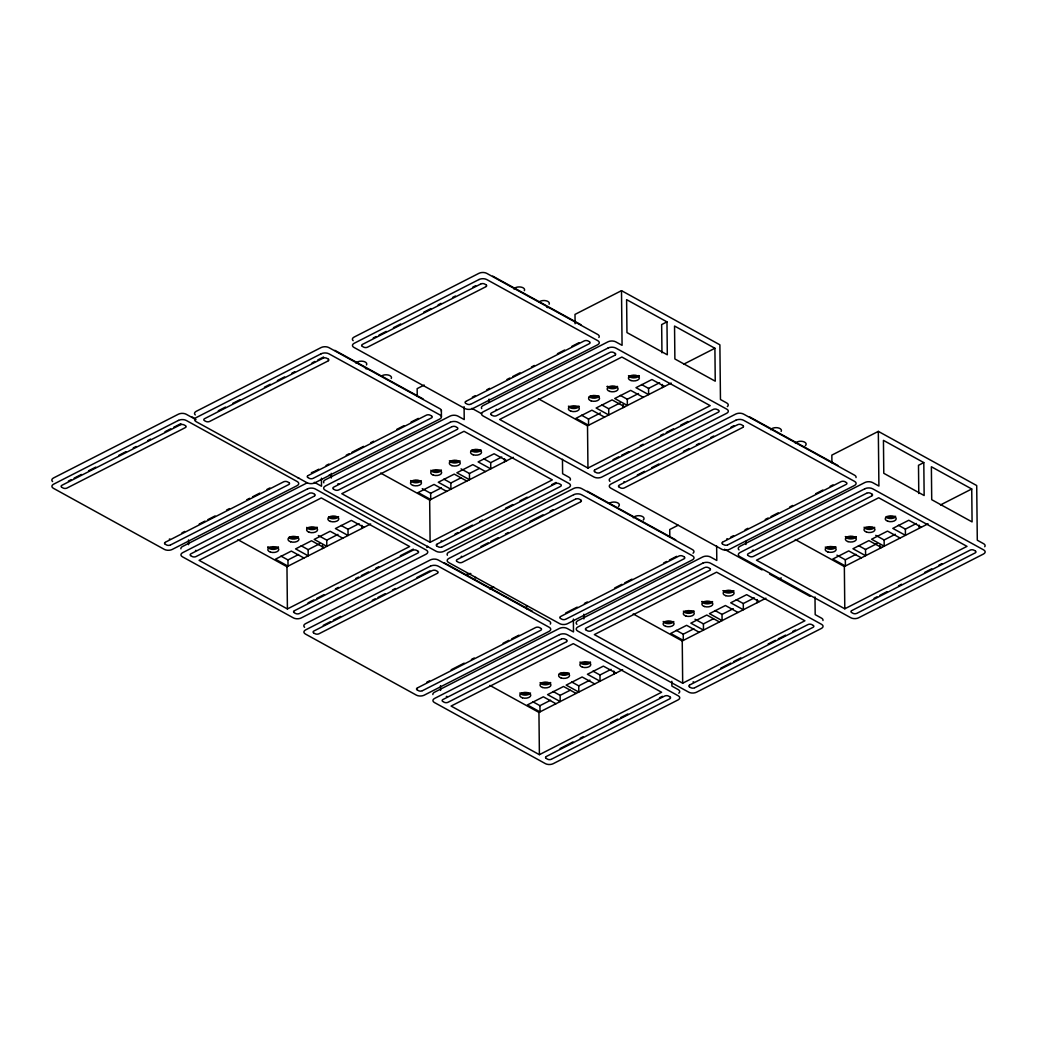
<?xml version="1.0" encoding="UTF-8"?>
<svg xmlns="http://www.w3.org/2000/svg" width="1037" height="1037" viewBox="0 0 1037 1037"><rect width="100%" height="100%" fill="white"/><g stroke="black" fill="none" stroke-linecap="round" stroke-linejoin="round"><path stroke-width="1.5" d="M68.39 481.09L71.281 479.625M74.158 478.148L81.366 474.466M88.573 470.785L95.793 467.104M118.853 455.321L126.06 451.639M133.267 447.958L136.158 446.48M147.695 440.595L150.572 439.118M164.987 431.755L170.755 428.812M173.646 427.335L180.853 423.653M180.192 424.885L61.974 485.264A2.748 1.452 -0.6 0 0 61.507 487.066M185.234 427.659L67.016 488.038A2.748 1.452 -0.6 0 1 63.127 488.025L61.87 487.325M218.301 410.769L225.509 407.087M232.716 403.406L239.936 399.725M264.435 387.203L270.203 384.26M277.41 380.579L284.631 376.898M291.838 373.216L294.715 371.739M312.02 362.911L314.898 361.433M317.789 359.956L323.557 357.013M322.896 358.245L204.678 418.624A2.748 1.452 -0.6 0 0 204.198 420.426M327.938 361.019L209.72 421.398A2.748 1.452 -0.6 0 1 205.832 421.385L204.574 420.685M373.268 337.997L376.159 336.532M379.036 335.055L386.244 331.373M393.451 327.692L400.658 324.011M423.731 312.228L430.938 308.546M438.145 304.865L441.036 303.387M452.56 297.502L455.45 296.025M472.755 287.184L475.633 285.719M480.74 283.995L362.522 344.375A2.748 1.452 -0.6 0 0 362.056 346.189M485.796 286.769L367.565 347.162A2.748 1.452 -0.6 0 1 363.689 347.136L362.419 346.436M424.198 385.051L417.159 388.642L417.237 396.406M727.352 406.582A5.496 2.917 -0.6 0 0 726.756 402.978L720.456 399.504L719.885 344.815L621.5 290.658L575.004 314.405L575.107 323.725M181.916 532.888L184.793 531.411M199.221 524.048L204.989 521.105M207.867 519.628L215.074 515.946M226.61 510.061L229.488 508.584M246.793 499.743L249.684 498.278M252.561 496.801L259.768 493.119M266.976 489.438L269.866 487.96M165.401 542.208L283.62 481.829A2.748 1.452 -0.6 0 1 287.508 481.855L288.766 482.542M170.444 544.995L288.675 484.603A2.748 1.452 -0.6 0 0 289.142 482.801M313.083 472.133L318.852 469.191M326.059 465.509L328.949 464.032M346.241 455.204L349.132 453.726M352.01 452.249L363.546 446.364M370.753 442.682L373.631 441.205M396.704 429.422L403.911 425.74M411.119 422.059L418.326 418.378M308.106 475.568L426.324 415.189A2.748 1.452 -0.6 0 1 430.212 415.215L431.47 415.902M313.148 478.355L431.366 417.963A2.748 1.452 -0.6 0 0 431.846 416.161M472.379 397.158L475.257 395.68M486.794 389.795L489.671 388.318M506.976 379.477L509.854 378.012M512.745 376.535L519.952 372.853M531.488 366.968L534.366 365.491M557.439 353.708L564.646 350.026M571.854 346.345L579.061 342.664M465.95 401.332L584.181 340.94A2.748 1.452 -0.6 0 1 588.057 340.966L589.327 341.666M307.445 482.698L182.577 546.473A5.496 2.917 -0.6 0 0 180.892 548.845M470.992 404.106L589.223 343.727A2.748 1.452 -0.6 0 0 589.69 341.925M309.233 493.379L191.015 553.771A2.748 1.452 -0.6 0 0 190.536 555.573M314.276 496.166L196.058 556.545A2.748 1.452 -0.6 0 1 192.169 556.519L190.912 555.832M451.938 426.751L333.707 487.131A2.748 1.452 -0.6 0 0 333.24 488.933M666.972 321.872L626.607 299.641L626.957 332.579L667.309 354.797L666.972 321.872L661.658 324.581L661.956 352.813M456.98 429.525L338.762 489.905A2.748 1.452 -0.6 0 1 334.873 489.879L333.616 489.192M609.782 352.502L491.564 412.882A2.748 1.452 -0.6 0 0 491.084 414.683M614.824 355.276L496.606 415.656A2.748 1.452 -0.6 0 1 492.718 415.643L491.46 414.943M280.949 556.091L287.962 559.941L298.578 554.523M301.145 545.773L308.145 549.636L319.629 543.764M318.333 535.507L326.746 540.134L337.958 534.405M340.992 525.422L348.004 529.272L359.048 523.633M237.914 539.694L286.964 566.708L370.65 523.957M422.253 488.673L430.653 493.301L441.282 487.883M443.849 479.133L450.849 482.996L460.895 477.863M461.037 468.867L469.45 473.494L479.25 468.491M483.696 458.782L490.695 462.645L501.752 456.993M683.668 364.207L714.908 348.263L715.245 381.188L674.88 358.971L674.543 326.033L714.908 348.263M380.605 473.053L429.668 500.067L513.341 457.317M581.498 415.202L588.51 419.065L600.462 412.959M601.693 404.884L608.693 408.747L620.178 402.887M620.295 395.395L627.294 399.245L638.507 393.529M641.54 384.533L648.553 388.395L659.597 382.744M538.462 398.804L587.512 425.818L671.198 383.068M287.405 608.952L409.615 546.538L321.314 497.929L199.104 560.343L287.405 608.952L286.964 566.708M308.067 602.86L313.835 599.917M316.726 598.44L323.933 594.758M335.469 588.873L338.347 587.396M355.652 578.555L358.53 577.09M361.42 575.613L368.628 571.931M375.835 568.25L378.712 566.772M400.347 555.728L413.322 549.104M294.443 610.715L412.661 550.336A2.748 1.452 -0.6 0 1 416.55 550.349L417.807 551.049M430.109 542.312L552.306 479.898L464.019 431.288L341.808 493.703L430.109 542.312L429.668 500.067M299.486 613.489L417.704 553.11A2.748 1.452 -0.6 0 0 418.183 551.308M455.1 534.016L457.978 532.538M460.869 531.061L472.405 525.176M479.612 521.494L482.49 520.017M505.563 508.234L512.771 504.552M519.978 500.871L527.185 497.19M551.697 484.668L556.013 482.464M437.147 544.075L555.365 483.696A2.748 1.452 -0.6 0 1 559.254 483.722L560.511 484.409M587.953 468.076L710.164 405.648L621.863 357.039L499.665 419.454L587.953 468.076L587.512 425.818M442.19 546.849L560.408 486.47A2.748 1.452 -0.6 0 0 560.887 484.668M612.945 459.767L618.713 456.824M621.604 455.347L628.811 451.665M640.335 445.78L643.225 444.303M660.53 435.462L663.408 433.997M666.285 432.52L673.506 428.838M680.713 425.157L687.92 421.476M594.992 469.826L713.21 409.446A2.748 1.452 -0.6 0 1 717.098 409.472L718.356 410.159M600.034 472.613L718.265 412.22A2.748 1.452 -0.6 0 0 718.732 410.419M323.259 625.35L330.479 621.656M333.357 620.191L340.564 616.509M372.283 600.306L375.161 598.829M378.051 597.364L385.258 593.683M392.466 590.001L395.356 588.523M416.978 577.479L429.953 570.856M432.183 570.609L313.965 630.989A2.748 1.452 -0.6 0 0 313.485 632.79M480.974 546.512L488.181 542.831M491.071 541.353L498.278 537.672M505.486 533.99L508.363 532.512M529.998 521.468L542.973 514.845M550.18 511.163L553.058 509.685M575.47 499.134L457.252 559.513A2.748 1.452 -0.6 0 0 456.786 561.315M437.225 573.383L319.007 633.763A2.748 1.452 -0.6 0 1 315.118 633.737L313.861 633.05M580.513 501.908L462.295 562.3A2.748 1.452 -0.6 0 1 458.406 562.274L457.148 561.574M637.314 475.037L644.521 471.355M651.729 467.674L658.936 463.993M683.448 451.471L689.216 448.528M696.423 444.847L699.301 443.382M710.838 437.484L713.728 436.02M731.02 427.179L733.911 425.701M737.579 424.716L619.361 485.109A2.748 1.452 -0.6 0 0 618.882 486.91M742.622 427.503L624.404 487.883A2.748 1.452 -0.6 0 1 620.515 487.857L619.258 487.17M678.185 525.215L669.733 529.531L669.811 537.309M984.748 546.732A5.496 2.917 -0.6 0 0 983.594 543.699L977.295 540.225L976.711 485.549L878.326 431.379L831.843 455.126L831.92 462.891M426.7 682.294L429.577 680.816M451.199 669.772L464.174 663.149M471.394 659.467L474.272 657.989M503.101 643.264L508.869 640.322M511.76 638.844L518.967 635.162M417.392 687.933L535.61 627.554A2.748 1.452 -0.6 0 1 539.499 627.579L540.757 628.266M565.658 613.023L577.194 607.138M584.401 603.456L587.292 601.978M614.682 587.992L621.889 584.311M624.767 582.833L631.987 579.152M663.693 562.961L666.584 561.484M669.461 560.006L676.668 556.325M560.68 616.471L678.898 556.078A2.748 1.452 -0.6 0 1 682.787 556.104L684.044 556.804M422.435 690.707L540.653 630.327A2.748 1.452 -0.6 0 0 541.133 628.526M565.722 619.245L683.953 558.865A2.748 1.452 -0.6 0 0 684.42 557.063M730.644 537.14L733.535 535.675M745.072 529.777L747.949 528.3M765.254 519.472L768.132 517.994M771.022 516.53L778.23 512.848M789.766 506.95L792.644 505.473M815.717 493.69L822.924 490.008M830.131 486.327L833.009 484.862M722.789 542.053L841.007 481.674A2.748 1.452 -0.6 0 1 844.896 481.686L846.153 482.386M727.831 544.827L846.049 484.448A2.748 1.452 -0.6 0 0 846.529 482.646M561.224 639.103L442.993 699.495A2.748 1.452 -0.6 0 0 442.527 701.297M704.512 567.641L586.294 628.02A2.748 1.452 -0.6 0 0 585.814 629.822M566.267 641.89L448.049 702.269A2.748 1.452 -0.6 0 1 444.16 702.243L442.903 701.556M709.554 570.415L591.336 630.794A2.748 1.452 -0.6 0 1 587.448 630.781L586.19 630.081M923.798 462.593L883.446 440.362L883.783 473.3L924.148 495.517L923.798 462.593L918.497 465.302L918.782 493.534M866.621 493.223L748.39 553.602A2.748 1.452 -0.6 0 0 747.923 555.404M871.663 495.997L753.445 556.389A2.748 1.452 -0.6 0 1 749.557 556.363L748.299 555.663M778.385 579.346L781.224 577.894M532.94 701.816L539.94 705.666L550.569 700.247M553.123 691.498L560.136 695.36L570.181 690.227M571.724 681.996L578.737 685.859L589.936 680.129M592.983 671.146L599.982 674.996L611.039 669.358M676.228 630.34L683.24 634.203L693.857 628.772M695.023 619.258L703.423 623.885L713.469 618.752M715.011 610.534L722.024 614.384L733.237 608.667M736.27 599.671L743.283 603.534L754.327 597.882M940.494 504.941L971.734 488.984L972.084 521.909L931.719 499.691L931.369 466.754L971.734 488.984M489.892 685.418L538.942 712.419L622.628 669.682M633.192 613.943L682.242 640.957L765.928 598.206M836.937 555.158L845.336 559.786L855.966 554.354M858.519 545.618L865.532 549.467L877.004 543.608M875.721 535.338L884.133 539.979L895.333 534.249M898.379 525.253L905.379 529.116L916.436 523.478M795.288 539.538L844.351 566.539L928.024 523.802M539.396 754.677L661.593 692.262L573.305 643.653L451.095 706.067L539.396 754.677L538.942 712.419M682.683 683.202L804.893 620.787L716.593 572.178L594.382 634.592L682.683 683.202L682.242 640.957M560.058 748.584L573.033 741.961M580.24 738.279L583.131 736.801M610.521 722.815L617.728 719.134M620.606 717.656L627.826 713.974M659.532 697.771L662.423 696.307M546.421 756.44L664.652 696.06A2.748 1.452 -0.6 0 1 668.528 696.073L669.798 696.773M720.65 668.282L730.748 663.123M733.626 661.645L740.833 657.964M768.223 643.977L775.443 640.296M778.32 638.818L785.527 635.137M792.735 631.455L795.625 629.99M689.722 684.964L807.94 624.585A2.748 1.452 -0.6 0 1 811.828 624.611L813.086 625.298M844.792 608.797L966.99 546.369L878.702 497.76L756.491 560.187L844.792 608.797L844.351 566.539M551.477 759.214L669.695 698.834A2.748 1.452 -0.6 0 0 670.161 697.033M694.764 687.751L812.982 627.359A2.748 1.452 -0.6 0 0 813.462 625.557M874.1 598.284L876.991 596.806M879.869 595.342L887.076 591.66M898.612 585.762L901.503 584.285M924.563 572.515L931.77 568.82M938.991 565.139L941.868 563.674M851.831 610.56L970.049 550.167A2.748 1.452 -0.6 0 1 973.937 550.193L975.195 550.893M856.873 613.334L975.091 552.954A2.748 1.452 -0.6 0 0 975.571 551.153M638.818 375.575L633.581 376.677L629.731 375.796M617.559 386.425L612.323 387.527L607.202 386.36M598.958 395.927L593.734 397.028L589.884 396.16M578.776 406.232L573.539 407.347L568.419 406.18M480.961 449.812L475.724 450.926L471.887 450.045M458.406 460.947L454.478 461.776L450.628 460.895M441.114 470.176L435.877 471.278L432.04 470.396M419.609 480.753L415.694 481.583L411.845 480.714M336.96 516.737L333.033 517.567L329.183 516.685M317.011 527.314L311.774 528.416L307.937 527.535M298.41 536.803L293.173 537.918L289.336 537.036M278.227 547.121L272.99 548.223L267.857 547.056M895.644 516.296L890.407 517.398L886.57 516.53M873.089 527.431L869.162 528.261L865.312 527.379M855.797 536.647L850.56 537.749L845.44 536.583M835.602 546.966L830.378 548.067L826.528 547.186M733.535 590.714L728.311 591.816L723.178 590.649M712.289 601.564L707.053 602.666L701.932 601.499M693.688 611.065L688.451 612.167L684.614 611.286M672.196 621.656L668.269 622.485L664.419 621.604M590.247 662.176L585.011 663.291L579.89 662.112M569.002 673.039L563.765 674.141L559.915 673.259M550.401 682.527L545.164 683.642L541.327 682.761M528.896 693.118L524.968 693.947L521.131 693.079M749.531 416.835L837.831 465.444M492.705 276.114L580.992 324.724M871.767 493.949L870.497 493.249A2.748 1.452 -0.6 0 0 867.113 493.029M614.928 353.215L613.671 352.528A2.748 1.452 -0.6 0 0 610.274 352.295M742.725 425.442L741.468 424.742A2.748 1.452 -0.6 0 0 738.072 424.522M485.886 284.721L484.629 284.021A2.748 1.452 -0.6 0 0 481.233 283.801M921.387 527.185L908.775 520.25L892.831 528.39L905.444 535.325L905.379 529.116M664.548 386.464L651.936 379.516L636.005 387.669L648.618 394.604L648.553 388.395M900.129 538.047L887.516 531.1L871.586 539.24L884.198 546.188L884.133 539.979M643.303 397.327L630.69 390.379L614.747 398.519L627.359 405.467L627.294 399.245M881.541 547.549L868.928 540.601L852.984 548.742L865.597 555.689L865.532 549.467M624.702 406.815L612.089 399.88L596.145 408.021L608.771 414.956L608.693 408.747M861.345 557.854L848.733 550.906L832.789 559.06L845.401 565.995L845.336 559.786M604.519 417.133L591.907 410.185L575.963 418.326L588.575 425.274L588.51 419.065M851.727 612.608L852.984 613.308A2.748 1.452 -0.6 0 0 856.381 613.528M594.888 471.887L596.158 472.587A2.748 1.452 -0.6 0 0 599.542 472.807M722.685 544.114L723.943 544.801A2.748 1.452 -0.6 0 0 727.339 545.034M465.846 403.393L467.117 404.08A2.748 1.452 -0.6 0 0 470.513 404.3M471.887 408.358L481.635 413.724M724.461 549.247L762.039 569.935M769.61 574.109L809.975 596.327M334.847 350.35L423.148 398.96M587.422 491.24L675.722 539.862M457.084 427.464L455.813 426.764A2.748 1.452 -0.6 0 0 452.43 426.544M709.658 568.354L708.401 567.667A2.748 1.452 -0.6 0 0 705.004 567.433M328.042 358.958L326.785 358.271A2.748 1.452 -0.6 0 0 323.388 358.037M580.616 499.847L579.359 499.16A2.748 1.452 -0.6 0 0 575.963 498.94M506.704 460.713L494.092 453.765L478.148 461.906L490.76 468.854L490.695 462.645M759.278 601.603L746.666 594.655L730.735 602.795L743.348 609.743L743.283 603.534M485.459 471.563L472.833 464.628L456.902 472.768L469.515 479.703L469.45 473.494M738.033 612.465L725.42 605.517L709.477 613.658L722.089 620.606L722.024 614.384M466.857 481.064L454.245 474.116L438.301 482.257L450.914 489.205L450.849 482.996M719.432 621.954L706.819 615.019L690.875 623.159L703.488 630.094L703.423 623.885M446.662 491.382L434.049 484.435L418.105 492.575L430.731 499.523L430.653 493.301M699.236 632.272L686.624 625.324L670.693 633.464L683.305 640.412L683.24 634.203M329.183 474.998L331.97 476.527M437.044 546.136L438.301 546.823A2.748 1.452 -0.6 0 0 441.697 547.056M689.618 687.025L690.875 687.725A2.748 1.452 -0.6 0 0 694.271 687.946M308.002 477.629L309.259 478.329A2.748 1.452 -0.6 0 0 312.655 478.55M560.576 618.519L561.847 619.219A2.748 1.452 -0.6 0 0 565.23 619.439M192.143 416.991L194.956 418.533M196.006 419.661L186.18 414.243A5.496 2.917 -0.6 0 0 178.403 414.191L53.535 477.966A5.496 2.917 -0.6 0 0 52.602 481.57M444.134 562.715L532.422 611.324M314.38 494.105L313.122 493.405A2.748 1.452 -0.6 0 0 309.726 493.184M185.338 425.598L184.08 424.911A2.748 1.452 -0.6 0 0 180.684 424.677M364 527.353L351.387 520.405L335.457 528.546L348.069 535.494L348.004 529.272M566.371 639.829L565.1 639.129A2.748 1.452 -0.6 0 0 561.717 638.909M437.329 571.322L436.071 570.635A2.748 1.452 -0.6 0 0 432.675 570.402M615.991 673.078L603.378 666.13L587.435 674.27L600.047 681.218L599.982 674.996M342.754 538.203L330.142 531.255L314.198 539.409L326.811 546.343L326.746 540.134M594.732 683.927L582.12 676.98L566.189 685.12L578.802 692.068L578.737 685.859M324.153 547.705L311.541 540.757L295.597 548.897L308.209 555.845L308.145 549.636M576.144 693.429L563.532 686.481L547.588 694.621L560.2 701.569L560.136 695.36M303.958 558.023L291.345 551.075L275.414 559.215L288.027 566.163L287.962 559.941M555.949 703.734L543.336 696.799L527.392 704.94L540.005 711.888L539.94 705.666M294.339 612.776L295.597 613.463A2.748 1.452 -0.6 0 0 298.993 613.697M165.298 544.269L166.568 544.969A2.748 1.452 -0.6 0 0 169.951 545.19M546.33 758.501L547.588 759.188A2.748 1.452 -0.6 0 0 550.984 759.421M417.289 689.994L418.546 690.694A2.748 1.452 -0.6 0 0 421.942 690.914M919.236 525.163L919.262 528.274M879.907 545.255L879.946 548.353M878.326 431.379L878.909 486.055L872.597 482.581A5.496 2.917 -0.6 0 0 864.832 482.542L739.964 546.318A5.496 2.917 -0.6 0 0 739.018 549.921M814.991 596.949L815.186 614.643L821.485 618.117A5.496 2.917 -0.6 0 1 822.95 620.502M757.127 599.58L757.153 602.691M745.94 541.379L745.966 544.516M716.645 545.993L716.8 560.473L710.488 556.999A5.496 2.917 -0.6 0 0 702.723 556.947L577.855 620.722A5.496 2.917 -0.6 0 0 576.909 624.326M671.846 681.283L671.885 686.105L678.198 689.579A5.496 2.917 -0.6 0 1 678.794 693.196M662.397 384.442L662.436 387.553M623.081 404.534L623.107 407.632M621.5 290.658L622.07 345.334L615.758 341.86A5.496 2.917 -0.6 0 0 607.993 341.808L483.125 405.584A5.496 2.917 -0.6 0 0 481.686 408.604M613.839 671.056L613.865 674.154M583.818 614.228L583.87 618.933M573.37 619.076L573.5 631.935L567.2 628.474A5.496 2.917 -0.6 0 0 559.436 628.422L434.568 692.197A5.496 2.917 -0.6 0 0 432.87 694.57M562.456 459.274L562.611 473.74L568.911 477.214A5.496 2.917 -0.6 0 1 570.065 480.248M526.485 605.673L526.524 608.771M504.552 458.691L504.578 461.802M489.088 399.089L489.127 402.226M464.083 406.711L464.226 419.583L457.913 416.109A5.496 2.917 -0.6 0 0 450.149 416.057L325.281 479.833A5.496 2.917 -0.6 0 0 323.829 482.84M441.36 410.458L441.425 416.667M440.531 685.703L440.569 690.396M361.848 525.331L361.874 528.429M331.244 473.339L331.283 478.031M322.533 545.41L322.559 548.521M321.431 478.174L321.522 486.223L315.209 482.749A5.496 2.917 -0.6 0 0 314.276 482.335M188.54 539.979L188.591 544.671M317.309 527.457A5.496 2.917 -0.6 0 1 311.904 529.583A5.496 2.917 -0.6 0 1 306.706 527.392M427.672 546.253A5.496 2.917 -0.6 0 1 426.803 547.471M293.964 612.517A2.748 1.452 -0.6 0 1 294.041 610.962M195.993 550.336A2.748 1.452 -0.6 0 1 195.5 550.53M314.755 494.364A2.748 1.452 -0.6 0 1 314.678 495.906M298.63 477.746A5.496 2.917 -0.6 0 1 298.319 478.381M169.887 538.981A2.748 1.452 -0.6 0 1 169.329 539.11M164.935 544.01A2.748 1.452 -0.6 0 1 165 542.468M185.714 425.857A2.748 1.452 -0.6 0 1 185.636 427.413M298.137 537.659A5.496 2.917 -0.6 0 1 288.623 537.594M278.525 547.264A5.496 2.917 -0.6 0 1 273.12 549.39A5.496 2.917 -0.6 0 1 267.909 547.199M338.568 516.595A5.496 2.917 -0.6 0 1 333.875 518.707A5.496 2.917 -0.6 0 1 328.47 517.243M568.717 673.881A5.496 2.917 -0.6 0 1 559.202 673.817M545.955 758.241A2.748 1.452 -0.6 0 1 546.032 756.686M446.921 696.397A2.748 1.452 -0.6 0 1 446.325 696.462M566.733 640.088A2.748 1.452 -0.6 0 1 566.656 641.631M550.31 624.105A5.496 2.917 -0.6 0 0 549.156 621.085L438.158 559.967A5.496 2.917 -0.6 0 0 430.394 559.915L305.526 623.691A5.496 2.917 -0.6 0 0 304.58 627.294M416.913 689.735A2.748 1.452 -0.6 0 1 416.991 688.192M437.705 571.581A2.748 1.452 -0.6 0 1 437.627 573.137M490.008 589.262A5.496 2.917 -0.6 0 1 493.988 587.227M475.776 577.311A5.496 2.917 -0.6 0 1 475.166 577.998M465.95 574.887A5.496 2.917 -0.6 0 1 470.85 573.526M550.699 682.683A5.496 2.917 -0.6 0 1 545.293 684.809A5.496 2.917 -0.6 0 1 540.096 682.618M530.516 692.988A5.496 2.917 -0.6 0 1 525.098 695.114A5.496 2.917 -0.6 0 1 519.9 692.923M590.559 662.319A5.496 2.917 -0.6 0 1 585.866 664.432A5.496 2.917 -0.6 0 1 580.461 662.967M460.013 460.817A5.496 2.917 -0.6 0 1 454.608 462.943A5.496 2.917 -0.6 0 1 449.397 460.752M441.632 540.834A2.748 1.452 -0.6 0 1 441.075 540.977M436.668 545.877A2.748 1.452 -0.6 0 1 436.746 544.321M338.697 483.696A2.748 1.452 -0.6 0 1 337.647 484.033M457.447 427.724A2.748 1.452 -0.6 0 1 457.382 429.266M441.334 411.106A5.496 2.917 -0.6 0 0 439.869 408.721L328.872 347.602A5.496 2.917 -0.6 0 0 321.107 347.551L196.239 411.326A5.496 2.917 -0.6 0 0 195.293 414.93M312.591 472.341A2.748 1.452 -0.6 0 1 311.424 472.548M307.626 477.37A2.748 1.452 -0.6 0 1 307.704 475.827M328.418 359.217A2.748 1.452 -0.6 0 1 328.34 360.772M365.426 368.316A5.496 2.917 -0.6 0 1 366.23 368.939M381.305 376.211A5.496 2.917 -0.6 0 1 388.227 375.018A5.496 2.917 -0.6 0 1 391.26 378.479M356.041 363.209A5.496 2.917 -0.6 0 1 362.976 361.291A5.496 2.917 -0.6 0 1 366.489 364.946M441.412 470.318A5.496 2.917 -0.6 0 1 436.007 472.444A5.496 2.917 -0.6 0 1 430.809 470.254M421.229 480.624A5.496 2.917 -0.6 0 1 415.811 482.749A5.496 2.917 -0.6 0 1 410.613 480.559M480.688 450.654A5.496 2.917 -0.6 0 1 471.174 450.602M617.287 387.268A5.496 2.917 -0.6 0 1 611.739 388.668A5.496 2.917 -0.6 0 1 607.254 386.503M594.525 471.628A2.748 1.452 -0.6 0 1 594.59 470.085M496.542 409.446A2.748 1.452 -0.6 0 1 496.049 409.654M615.304 353.474A2.748 1.452 -0.6 0 1 615.226 355.03M598.88 337.505A5.496 2.917 -0.6 0 0 597.727 334.471L486.729 273.353A5.496 2.917 -0.6 0 0 478.951 273.314L354.097 337.09A5.496 2.917 -0.6 0 0 353.15 340.693M465.483 403.134A2.748 1.452 -0.6 0 1 465.561 401.578M486.262 284.968A2.748 1.452 -0.6 0 1 486.184 286.523M546.771 307.159A5.496 2.917 -0.6 0 1 547.886 307.626M539.149 301.961A5.496 2.917 -0.6 0 1 546.071 300.769A5.496 2.917 -0.6 0 1 549.104 304.23M513.898 288.973A5.496 2.917 -0.6 0 1 520.82 287.055A5.496 2.917 -0.6 0 1 524.346 290.697M598.686 396.769A5.496 2.917 -0.6 0 1 589.172 396.704M579.074 406.387A5.496 2.917 -0.6 0 1 574.381 408.487A5.496 2.917 -0.6 0 1 568.976 407.022M639.116 375.718A5.496 2.917 -0.6 0 1 633.711 377.844A5.496 2.917 -0.6 0 1 628.5 375.653M712.588 601.706A5.496 2.917 -0.6 0 1 707.182 603.832A5.496 2.917 -0.6 0 1 701.984 601.641M689.242 686.766A2.748 1.452 -0.6 0 1 689.32 685.224M693.649 681.866A2.748 1.452 -0.6 0 1 693.04 681.944M710.034 568.613A2.748 1.452 -0.6 0 1 709.956 570.169M693.04 553.227A5.496 2.917 -0.6 0 0 692.457 549.61L581.459 488.492A5.496 2.917 -0.6 0 0 573.681 488.453L448.814 552.228A5.496 2.917 -0.6 0 0 447.375 555.236M461.737 556.286A2.748 1.452 -0.6 0 1 461.18 556.415M560.213 618.272A2.748 1.452 -0.6 0 1 560.291 616.717M580.992 500.106A2.748 1.452 -0.6 0 1 580.914 501.662M633.296 517.8A5.496 2.917 -0.6 0 1 640.801 515.907A5.496 2.917 -0.6 0 1 643.251 520.068M609.237 503.412A5.496 2.917 -0.6 0 1 616.846 502.504A5.496 2.917 -0.6 0 1 618.454 506.523M693.999 611.208A5.496 2.917 -0.6 0 1 688.581 613.334A5.496 2.917 -0.6 0 1 683.383 611.143M673.804 621.526A5.496 2.917 -0.6 0 1 668.398 623.652A5.496 2.917 -0.6 0 1 663.187 621.461M733.846 590.857A5.496 2.917 -0.6 0 1 728.428 592.983A5.496 2.917 -0.6 0 1 723.23 590.792M874.697 527.302A5.496 2.917 -0.6 0 1 869.291 529.427A5.496 2.917 -0.6 0 1 864.08 527.224M851.351 612.361A2.748 1.452 -0.6 0 1 851.429 610.806M753.38 550.167A2.748 1.452 -0.6 0 1 752.318 550.504M872.13 494.195A2.748 1.452 -0.6 0 1 872.065 495.751M856.018 477.59A5.496 2.917 -0.6 0 0 854.553 475.192L743.555 414.087A5.496 2.917 -0.6 0 0 735.79 414.035L610.923 477.811A5.496 2.917 -0.6 0 0 609.976 481.414M727.274 538.812A2.748 1.452 -0.6 0 1 726.717 538.955M722.309 543.855A2.748 1.452 -0.6 0 1 722.387 542.299M743.101 425.701A2.748 1.452 -0.6 0 1 743.023 427.244M624.339 481.674A2.748 1.452 -0.6 0 1 623.846 481.868M795.405 443.382A5.496 2.917 -0.6 0 1 802.91 441.49A5.496 2.917 -0.6 0 1 805.36 445.651M770.724 429.694A5.496 2.917 -0.6 0 1 777.659 427.775A5.496 2.917 -0.6 0 1 781.172 431.418M856.095 536.79A5.496 2.917 -0.6 0 1 850.69 538.916A5.496 2.917 -0.6 0 1 845.492 536.725M835.913 547.108A5.496 2.917 -0.6 0 1 830.494 549.234A5.496 2.917 -0.6 0 1 825.296 547.043M895.372 517.139A5.496 2.917 -0.6 0 1 885.857 517.074M178.468 420.413L53.6 484.188A5.496 2.917 -0.6 0 0 53.405 488.297L164.403 549.416A5.496 2.917 -0.6 0 0 172.168 549.467L297.036 485.692A5.496 2.917 -0.6 0 0 297.243 481.57L186.245 420.452A5.496 2.917 -0.6 0 0 178.468 420.413M321.172 353.773L196.304 417.548A5.496 2.917 -0.6 0 0 196.11 421.657L307.108 482.775A5.496 2.917 -0.6 0 0 314.872 482.827L439.74 419.052A5.496 2.917 -0.6 0 0 439.934 414.93L328.936 353.811A5.496 2.917 -0.6 0 0 321.172 353.773M479.016 279.523L354.161 343.299A5.496 2.917 -0.6 0 0 353.954 347.421L464.952 408.526A5.496 2.917 -0.6 0 0 472.716 408.578L597.584 344.802A5.496 2.917 -0.6 0 0 597.792 340.68L486.794 279.575A5.496 2.917 -0.6 0 0 479.016 279.523M307.509 488.907L182.642 552.682A5.496 2.917 -0.6 0 0 182.447 556.804L293.445 617.922A5.496 2.917 -0.6 0 0 301.21 617.961L426.077 554.186A5.496 2.917 -0.6 0 0 426.272 550.077L315.274 488.958A5.496 2.917 -0.6 0 0 307.509 488.907M450.214 422.266L325.346 486.042A5.496 2.917 -0.6 0 0 325.151 490.164L436.149 551.282A5.496 2.917 -0.6 0 0 443.914 551.321L568.782 487.546A5.496 2.917 -0.6 0 0 568.976 483.436L457.978 422.318A5.496 2.917 -0.6 0 0 450.214 422.266M608.058 348.03L483.19 411.806A5.496 2.917 -0.6 0 0 482.996 415.915L593.994 477.033A5.496 2.917 -0.6 0 0 601.758 477.085L726.626 413.309A5.496 2.917 -0.6 0 0 726.82 409.187L615.822 348.069A5.496 2.917 -0.6 0 0 608.058 348.03M430.459 566.137L305.591 629.913A5.496 2.917 -0.6 0 0 305.396 634.022L416.394 695.14A5.496 2.917 -0.6 0 0 424.159 695.192L549.027 631.416A5.496 2.917 -0.6 0 0 549.221 627.294L438.223 566.176A5.496 2.917 -0.6 0 0 430.459 566.137M573.746 494.662L448.878 558.437A5.496 2.917 -0.6 0 0 448.684 562.56L559.682 623.665A5.496 2.917 -0.6 0 0 567.446 623.717L692.314 559.941A5.496 2.917 -0.6 0 0 692.522 555.819L581.524 494.714A5.496 2.917 -0.6 0 0 573.746 494.662M735.855 420.244L610.987 484.02A5.496 2.917 -0.6 0 0 610.793 488.142L721.791 549.26A5.496 2.917 -0.6 0 0 729.555 549.299L854.423 485.523A5.496 2.917 -0.6 0 0 854.618 481.414L743.62 420.296A5.496 2.917 -0.6 0 0 735.855 420.244M559.5 634.631L434.633 698.407A5.496 2.917 -0.6 0 0 434.425 702.529L545.423 763.647A5.496 2.917 -0.6 0 0 553.201 763.686L678.055 699.91A5.496 2.917 -0.6 0 0 678.263 695.801L567.265 634.683A5.496 2.917 -0.6 0 0 559.5 634.631M702.788 563.169L577.92 626.944A5.496 2.917 -0.6 0 0 577.726 631.053L688.724 692.172A5.496 2.917 -0.6 0 0 696.488 692.223L821.356 628.448A5.496 2.917 -0.6 0 0 821.55 624.326L710.552 563.208A5.496 2.917 -0.6 0 0 702.788 563.169M864.897 488.751L740.029 552.527A5.496 2.917 -0.6 0 0 739.822 556.649L850.82 617.754A5.496 2.917 -0.6 0 0 858.597 617.806L983.465 554.03A5.496 2.917 -0.6 0 0 983.659 549.908L872.661 488.803A5.496 2.917 -0.6 0 0 864.897 488.751M309.207 532.279A5.496 2.917 -0.6 0 0 317.568 529.816A5.496 2.917 -0.6 0 0 309.454 527.237A5.496 2.917 -0.6 0 0 309.207 532.279M270.424 552.099A5.496 2.917 -0.6 0 0 278.784 549.623A5.496 2.917 -0.6 0 0 270.67 547.043A5.496 2.917 -0.6 0 0 270.424 552.099M290.606 541.781A5.496 2.917 -0.6 0 0 298.967 539.305A5.496 2.917 -0.6 0 0 290.853 536.738A5.496 2.917 -0.6 0 0 290.606 541.781M330.466 521.43A5.496 2.917 -0.6 0 0 338.827 518.954A5.496 2.917 -0.6 0 0 330.712 516.387A5.496 2.917 -0.6 0 0 330.466 521.43M561.198 678.004A5.496 2.917 -0.6 0 0 569.559 675.528A5.496 2.917 -0.6 0 0 561.445 672.961A5.496 2.917 -0.6 0 0 561.198 678.004M522.402 697.81A5.496 2.917 -0.6 0 0 530.775 695.347A5.496 2.917 -0.6 0 0 522.648 692.768A5.496 2.917 -0.6 0 0 522.402 697.81M542.597 687.505A5.496 2.917 -0.6 0 0 550.958 685.029A5.496 2.917 -0.6 0 0 542.844 682.463A5.496 2.917 -0.6 0 0 542.597 687.505M582.444 667.154A5.496 2.917 -0.6 0 0 590.805 664.678A5.496 2.917 -0.6 0 0 582.69 662.112A5.496 2.917 -0.6 0 0 582.444 667.154M451.912 465.639A5.496 2.917 -0.6 0 0 460.272 463.176A5.496 2.917 -0.6 0 0 452.158 460.597A5.496 2.917 -0.6 0 0 451.912 465.639M413.115 485.459A5.496 2.917 -0.6 0 0 421.489 482.983A5.496 2.917 -0.6 0 0 413.361 480.403A5.496 2.917 -0.6 0 0 413.115 485.459M433.31 475.14A5.496 2.917 -0.6 0 0 441.671 472.665A5.496 2.917 -0.6 0 0 433.557 470.098A5.496 2.917 -0.6 0 0 433.31 475.14M473.157 454.789A5.496 2.917 -0.6 0 0 481.531 452.313A5.496 2.917 -0.6 0 0 473.403 449.747A5.496 2.917 -0.6 0 0 473.157 454.789M609.756 391.403A5.496 2.917 -0.6 0 0 618.117 388.927A5.496 2.917 -0.6 0 0 610.002 386.347A5.496 2.917 -0.6 0 0 609.756 391.403M570.972 411.209A5.496 2.917 -0.6 0 0 579.333 408.734A5.496 2.917 -0.6 0 0 571.218 406.167A5.496 2.917 -0.6 0 0 570.972 411.209M591.155 400.891A5.496 2.917 -0.6 0 0 599.529 398.428A5.496 2.917 -0.6 0 0 591.401 395.849A5.496 2.917 -0.6 0 0 591.155 400.891M631.014 380.54A5.496 2.917 -0.6 0 0 639.375 378.064A5.496 2.917 -0.6 0 0 631.261 375.498A5.496 2.917 -0.6 0 0 631.014 380.54M704.486 606.528A5.496 2.917 -0.6 0 0 712.847 604.065A5.496 2.917 -0.6 0 0 704.732 601.486A5.496 2.917 -0.6 0 0 704.486 606.528M665.702 626.348A5.496 2.917 -0.6 0 0 674.063 623.872A5.496 2.917 -0.6 0 0 665.948 621.306A5.496 2.917 -0.6 0 0 665.702 626.348M685.885 616.03A5.496 2.917 -0.6 0 0 694.246 613.567A5.496 2.917 -0.6 0 0 686.131 610.987A5.496 2.917 -0.6 0 0 685.885 616.03M725.744 595.679A5.496 2.917 -0.6 0 0 734.105 593.203A5.496 2.917 -0.6 0 0 725.991 590.636A5.496 2.917 -0.6 0 0 725.744 595.679M866.595 532.124A5.496 2.917 -0.6 0 0 874.956 529.648A5.496 2.917 -0.6 0 0 866.841 527.081A5.496 2.917 -0.6 0 0 866.595 532.124M827.798 551.93A5.496 2.917 -0.6 0 0 836.172 549.467A5.496 2.917 -0.6 0 0 828.044 546.888A5.496 2.917 -0.6 0 0 827.798 551.93M847.994 541.625A5.496 2.917 -0.6 0 0 856.355 539.149A5.496 2.917 -0.6 0 0 848.24 536.57A5.496 2.917 -0.6 0 0 847.994 541.625M887.841 521.261A5.496 2.917 -0.6 0 0 896.214 518.798A5.496 2.917 -0.6 0 0 888.087 516.219A5.496 2.917 -0.6 0 0 887.841 521.261"/></g></svg>
